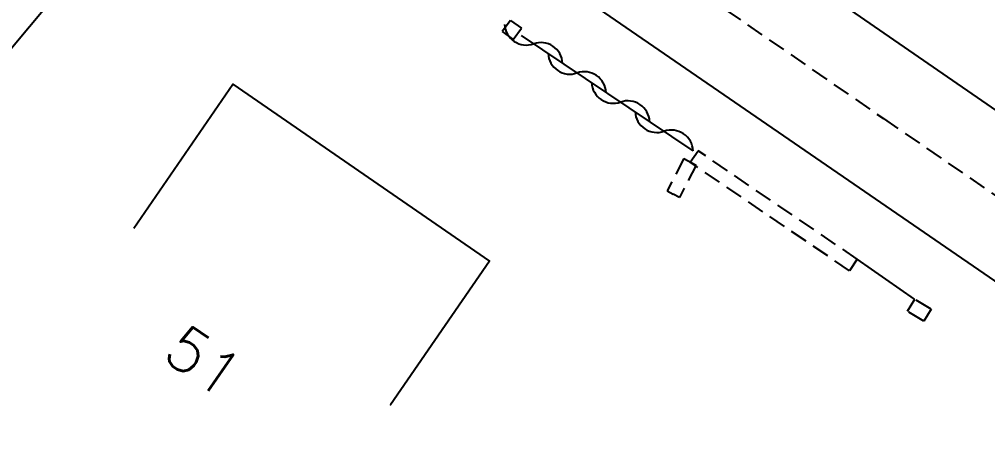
# Model space of a CAD drawing. Header units: millimetres. Extents: x 119599 to 140000, y 124063 to 129001.
# Drawn here: x 139909.65 to 139937.38, y 128971.65 to 128983.56 of the extents above; entities that cross this region are included whole.
import ezdxf
from ezdxf.enums import TextEntityAlignment as Align

# ---------------------------------------------------------------- set-up
doc = ezdxf.new("R2010")
doc.units = ezdxf.units.MM
doc.linetypes.add('DASHED', pattern=[0.75, 0.5, -0.25])
doc.layers.get('0').update_dxf_attribs({"linetype": 'CONTINUOUS'})
for name, color, linetype in [('W0001', 6, 'DASHED'), ('W0008', 7, 'CONTINUOUS'), ('W0100', 7, 'CONTINUOUS'), ('W0105', 7, 'CONTINUOUS'), ('W0112', 1, 'DASHED'), ('W0310', 3, 'CONTINUOUS'), ('W0991', 7, 'CONTINUOUS')]:
    doc.layers.add(name, color=color, linetype=linetype)
doc.styles.get("Standard").update_dxf_attribs({"font": 'romans.shx', "width": 0.85})

# ---------------------------------------------------------------- blocks, each defined once
blk = doc.blocks.new('t310o')
at = {"color": 0, "linetype": 'Continuous'}
for centre, start, end in [((-0.5, 0.375), 216.8699, 323.1304), ((0.5, -0.375), 36.8699, 143.1303)]:
    blk.add_arc(centre, 0.625, start, end, dxfattribs=at)

msp = doc.modelspace()

# ---------------------------------------------------------------- linework, layer by layer
at = {"layer": 'W0001'}
msp.add_lwpolyline([(139906.423, 129000), (139934.4, 128980.723), (139962.71, 128961.292), (139981.03, 128948.72), (139998.172, 128936.93), (140000, 128935.643)], dxfattribs=at)
at = {"layer": 'W0008'}
for points in [[(139909.996, 129000), (139943.628, 128976.816), (139944.005, 128976.542), (139975.531, 128954.949), (139986.407, 128947.436), (139986.772, 128947.176), (139997.746, 128939.683), (140000, 128938.084)], [(140000, 128933.213), (139997.729, 128934.801), (139984.379, 128943.976), (139984.031, 128944.238), (139941.731, 128973.236), (139941.317, 128973.522), (139908.408, 128996.121)]]:
    msp.add_lwpolyline(points, dxfattribs=at)
at = {"layer": 'W0100'}
for points in [[(139902.4, 128990.962), (139910.577, 128984.106), (139907.365, 128980.274)], [(139912.928, 128977.59), (139915.764, 128981.707), (139923.115, 128976.643), (139920.278, 128972.526), (139920.278, 128972.526), (139920.278, 128972.526), (139920.278, 128972.526), (139920.278, 128972.526), (139920.278, 128972.526), (139920.278, 128972.526), (139920.278, 128972.526), (139920.278, 128972.526), (139920.278, 128972.526), (139920.278, 128972.526), (139920.278, 128972.526), (139920.278, 128972.526), (139920.278, 128972.526), (139920.278, 128972.526), (139920.278, 128972.526), (139920.278, 128972.526), (139920.278, 128972.526), (139920.278, 128972.526), (139920.278, 128972.526), (139920.278, 128972.526), (139920.278, 128972.526), (139920.278, 128972.526), (139920.278, 128972.526), (139920.278, 128972.526), (139920.278, 128972.526), (139920.278, 128972.526), (139920.278, 128972.526), (139920.278, 128972.526), (139920.278, 128972.526), (139920.278, 128972.526), (139920.278, 128972.526), (139920.278, 128972.526), (139920.278, 128972.526), (139920.278, 128972.526), (139920.278, 128972.526), (139920.278, 128972.526), (139920.278, 128972.526), (139920.278, 128972.526), (139920.278, 128972.526), (139920.278, 128972.526), (139920.278, 128972.526), (139920.278, 128972.526), (139920.278, 128972.526), (139920.278, 128972.526), (139920.278, 128972.526), (139920.278, 128972.526), (139920.278, 128972.526), (139920.278, 128972.526), (139920.278, 128972.526), (139920.278, 128972.526), (139920.278, 128972.526), (139920.278, 128972.526), (139920.278, 128972.526), (139920.278, 128972.526), (139920.278, 128972.526), (139920.278, 128972.526), (139920.278, 128972.526), (139920.278, 128972.526), (139920.278, 128972.526), (139920.278, 128972.526), (139920.278, 128972.526), (139920.278, 128972.526), (139920.278, 128972.526), (139920.278, 128972.526), (139920.278, 128972.526), (139920.278, 128972.526), (139920.278, 128972.526), (139920.278, 128972.526), (139920.278, 128972.526), (139920.278, 128972.526), (139920.278, 128972.526), (139920.278, 128972.526), (139920.278, 128972.526), (139920.278, 128972.526), (139920.278, 128972.526), (139920.278, 128972.526), (139920.278, 128972.526), (139920.278, 128972.526), (139920.278, 128972.526), (139920.278, 128972.526), (139920.278, 128972.526), (139920.278, 128972.526), (139920.278, 128972.526), (139920.278, 128972.526), (139920.278, 128972.526), (139920.278, 128972.526), (139920.278, 128972.526), (139920.278, 128972.526), (139920.278, 128972.526), (139920.278, 128972.526), (139920.278, 128972.526), (139920.278, 128972.526), (139920.278, 128972.526), (139920.278, 128972.526), (139920.278, 128972.526), (139920.278, 128972.526), (139920.278, 128972.526), (139920.278, 128972.526), (139920.278, 128972.526), (139920.278, 128972.526), (139920.278, 128972.526), (139920.278, 128972.526), (139920.278, 128972.526), (139920.278, 128972.526), (139920.278, 128972.526), (139920.278, 128972.526), (139920.278, 128972.526), (139920.278, 128972.526), (139920.278, 128972.526), (139920.278, 128972.526), (139920.278, 128972.526), (139920.278, 128972.526), (139920.278, 128972.526), (139920.278, 128972.526), (139920.278, 128972.526), (139920.278, 128972.526)]]:
    msp.add_lwpolyline(points, dxfattribs=at)
at = {"layer": 'W0105'}
msp.add_line((139935.293, 128975.55), (139933.649, 128976.699), dxfattribs=at)
at = {"layer": 'W0112'}
for points in [[(139923.716, 128983.534), (139923.482, 128983.21), (139923.794, 128982.984), (139924.029, 128983.308), (139924.029, 128983.308), (139924.029, 128983.308), (139924.029, 128983.308), (139924.029, 128983.308), (139924.029, 128983.308), (139924.029, 128983.308), (139924.029, 128983.308), (139924.029, 128983.308), (139924.029, 128983.308), (139924.029, 128983.308), (139924.029, 128983.308), (139924.029, 128983.308), (139924.029, 128983.308), (139924.029, 128983.308), (139924.029, 128983.308), (139924.029, 128983.308), (139924.029, 128983.308), (139924.029, 128983.308), (139924.029, 128983.308), (139924.029, 128983.308), (139924.029, 128983.308), (139924.029, 128983.308), (139924.029, 128983.308), (139924.029, 128983.308), (139924.029, 128983.308), (139924.029, 128983.308), (139924.029, 128983.308), (139924.029, 128983.308), (139924.029, 128983.308), (139924.029, 128983.308), (139924.029, 128983.308), (139924.029, 128983.308), (139924.029, 128983.308), (139924.029, 128983.308), (139924.029, 128983.308), (139924.029, 128983.308), (139924.029, 128983.308), (139924.029, 128983.308), (139924.029, 128983.308), (139924.029, 128983.308), (139924.029, 128983.308), (139924.029, 128983.308), (139924.029, 128983.308), (139924.029, 128983.308), (139924.029, 128983.308), (139924.029, 128983.308), (139924.029, 128983.308), (139924.029, 128983.308), (139924.029, 128983.308), (139924.029, 128983.308), (139924.029, 128983.308), (139924.029, 128983.308), (139924.029, 128983.308), (139924.029, 128983.308), (139924.029, 128983.308), (139924.029, 128983.308), (139924.029, 128983.308), (139924.029, 128983.308), (139924.029, 128983.308), (139924.029, 128983.308), (139924.029, 128983.308), (139924.029, 128983.308), (139924.029, 128983.308), (139924.029, 128983.308), (139924.029, 128983.308), (139924.029, 128983.308), (139924.029, 128983.308), (139924.029, 128983.308), (139924.029, 128983.308), (139924.029, 128983.308), (139924.029, 128983.308), (139924.029, 128983.308), (139924.029, 128983.308), (139924.029, 128983.308), (139924.029, 128983.308), (139924.029, 128983.308), (139924.029, 128983.308), (139924.029, 128983.308), (139924.029, 128983.308), (139924.029, 128983.308), (139924.029, 128983.308), (139924.029, 128983.308), (139924.029, 128983.308), (139924.029, 128983.308), (139924.029, 128983.308), (139924.029, 128983.308), (139924.029, 128983.308), (139924.029, 128983.308), (139924.029, 128983.308), (139924.029, 128983.308), (139924.029, 128983.308), (139924.029, 128983.308), (139924.029, 128983.308), (139924.029, 128983.308), (139924.029, 128983.308), (139924.029, 128983.308), (139924.029, 128983.308), (139924.029, 128983.308), (139924.029, 128983.308), (139924.029, 128983.308), (139924.029, 128983.308), (139924.029, 128983.308), (139924.029, 128983.308), (139924.029, 128983.308), (139924.029, 128983.308), (139924.029, 128983.308), (139924.029, 128983.308), (139924.029, 128983.308), (139924.029, 128983.308), (139924.029, 128983.308), (139924.029, 128983.308), (139924.029, 128983.308), (139924.029, 128983.308), (139924.029, 128983.308), (139924.029, 128983.308), (139924.029, 128983.308)], [(139923.716, 128983.534), (139924.029, 128983.308), (139924.029, 128983.308), (139924.029, 128983.308), (139924.029, 128983.308), (139924.029, 128983.308), (139924.029, 128983.308), (139924.029, 128983.308), (139924.029, 128983.308), (139924.029, 128983.308), (139924.029, 128983.308), (139924.029, 128983.308), (139924.029, 128983.308), (139924.029, 128983.308), (139924.029, 128983.308), (139924.029, 128983.308), (139924.029, 128983.308), (139924.029, 128983.308), (139924.029, 128983.308), (139924.029, 128983.308), (139924.029, 128983.308), (139924.029, 128983.308), (139924.029, 128983.308), (139924.029, 128983.308), (139924.029, 128983.308), (139924.029, 128983.308), (139924.029, 128983.308), (139924.029, 128983.308), (139924.029, 128983.308), (139924.029, 128983.308), (139924.029, 128983.308), (139924.029, 128983.308), (139924.029, 128983.308), (139924.029, 128983.308), (139924.029, 128983.308), (139924.029, 128983.308), (139924.029, 128983.308), (139924.029, 128983.308), (139924.029, 128983.308), (139924.029, 128983.308), (139924.029, 128983.308), (139924.029, 128983.308), (139924.029, 128983.308), (139924.029, 128983.308), (139924.029, 128983.308), (139924.029, 128983.308), (139924.029, 128983.308), (139924.029, 128983.308), (139924.029, 128983.308), (139924.029, 128983.308), (139924.029, 128983.308), (139924.029, 128983.308), (139924.029, 128983.308), (139924.029, 128983.308), (139924.029, 128983.308), (139924.029, 128983.308), (139924.029, 128983.308), (139924.029, 128983.308), (139924.029, 128983.308), (139924.029, 128983.308), (139924.029, 128983.308), (139924.029, 128983.308), (139924.029, 128983.308), (139924.029, 128983.308), (139924.029, 128983.308), (139924.029, 128983.308), (139924.029, 128983.308), (139924.029, 128983.308), (139924.029, 128983.308), (139924.029, 128983.308), (139924.029, 128983.308), (139924.029, 128983.308), (139924.029, 128983.308), (139924.029, 128983.308), (139924.029, 128983.308), (139924.029, 128983.308), (139924.029, 128983.308), (139924.029, 128983.308), (139924.029, 128983.308), (139924.029, 128983.308), (139924.029, 128983.308), (139924.029, 128983.308), (139924.029, 128983.308), (139924.029, 128983.308), (139924.029, 128983.308), (139924.029, 128983.308), (139924.029, 128983.308), (139924.029, 128983.308), (139924.029, 128983.308), (139924.029, 128983.308), (139924.029, 128983.308), (139924.029, 128983.308), (139924.029, 128983.308), (139924.029, 128983.308), (139924.029, 128983.308), (139924.029, 128983.308), (139924.029, 128983.308), (139924.029, 128983.308), (139924.029, 128983.308), (139924.029, 128983.308), (139924.029, 128983.308), (139924.029, 128983.308), (139924.029, 128983.308), (139924.029, 128983.308), (139924.029, 128983.308), (139924.029, 128983.308), (139924.029, 128983.308), (139924.029, 128983.308), (139924.029, 128983.308), (139924.029, 128983.308), (139924.029, 128983.308), (139924.029, 128983.308), (139924.029, 128983.308), (139924.029, 128983.308), (139924.029, 128983.308), (139924.029, 128983.308), (139924.029, 128983.308), (139924.029, 128983.308), (139924.029, 128983.308), (139924.029, 128983.308)], [(139933.649, 128976.699), (139933.423, 128976.368), (139928.864, 128979.473), (139929.089, 128979.803), (139929.089, 128979.803), (139929.089, 128979.803), (139929.089, 128979.803), (139929.089, 128979.803), (139929.089, 128979.803), (139929.089, 128979.803), (139929.089, 128979.803), (139929.089, 128979.803), (139929.089, 128979.803), (139929.089, 128979.803), (139929.089, 128979.803), (139929.089, 128979.803), (139929.089, 128979.803), (139929.089, 128979.803), (139929.089, 128979.803), (139929.089, 128979.803), (139929.089, 128979.803), (139929.089, 128979.803), (139929.089, 128979.803), (139929.089, 128979.803), (139929.089, 128979.803), (139929.089, 128979.803), (139929.089, 128979.803), (139929.089, 128979.803), (139929.089, 128979.803), (139929.089, 128979.803), (139929.089, 128979.803), (139929.089, 128979.803), (139929.089, 128979.803), (139929.089, 128979.803), (139929.089, 128979.803), (139929.089, 128979.803), (139929.089, 128979.803), (139929.089, 128979.803), (139929.089, 128979.803), (139929.089, 128979.803), (139929.089, 128979.803), (139929.089, 128979.803), (139929.089, 128979.803), (139929.089, 128979.803), (139929.089, 128979.803), (139929.089, 128979.803), (139929.089, 128979.803), (139929.089, 128979.803), (139929.089, 128979.803), (139929.089, 128979.803), (139929.089, 128979.803), (139929.089, 128979.803), (139929.089, 128979.803), (139929.089, 128979.803), (139929.089, 128979.803), (139929.089, 128979.803), (139929.089, 128979.803), (139929.089, 128979.803), (139929.089, 128979.803), (139929.089, 128979.803), (139929.089, 128979.803), (139929.089, 128979.803), (139929.089, 128979.803), (139929.089, 128979.803), (139929.089, 128979.803), (139929.089, 128979.803), (139929.089, 128979.803), (139929.089, 128979.803), (139929.089, 128979.803), (139929.089, 128979.803), (139929.089, 128979.803), (139929.089, 128979.803), (139929.089, 128979.803), (139929.089, 128979.803), (139929.089, 128979.803), (139929.089, 128979.803), (139929.089, 128979.803), (139929.089, 128979.803), (139929.089, 128979.803), (139929.089, 128979.803), (139929.089, 128979.803), (139929.089, 128979.803), (139929.089, 128979.803), (139929.089, 128979.803), (139929.089, 128979.803), (139929.089, 128979.803), (139929.089, 128979.803), (139929.089, 128979.803), (139929.089, 128979.803), (139929.089, 128979.803), (139929.089, 128979.803), (139929.089, 128979.803), (139929.089, 128979.803), (139929.089, 128979.803), (139929.089, 128979.803), (139929.089, 128979.803), (139929.089, 128979.803), (139929.089, 128979.803), (139929.089, 128979.803), (139929.089, 128979.803), (139929.089, 128979.803), (139929.089, 128979.803), (139929.089, 128979.803), (139929.089, 128979.803), (139929.089, 128979.803), (139929.089, 128979.803), (139929.089, 128979.803), (139929.089, 128979.803), (139929.089, 128979.803), (139929.089, 128979.803), (139929.089, 128979.803), (139929.089, 128979.803), (139929.089, 128979.803), (139929.089, 128979.803), (139929.089, 128979.803), (139929.089, 128979.803), (139929.089, 128979.803), (139929.089, 128979.803), (139929.089, 128979.803), (139929.089, 128979.803)], [(139933.649, 128976.699), (139929.089, 128979.803), (139929.089, 128979.803), (139929.089, 128979.803), (139929.089, 128979.803), (139929.089, 128979.803), (139929.089, 128979.803), (139929.089, 128979.803), (139929.089, 128979.803), (139929.089, 128979.803), (139929.089, 128979.803), (139929.089, 128979.803), (139929.089, 128979.803), (139929.089, 128979.803), (139929.089, 128979.803), (139929.089, 128979.803), (139929.089, 128979.803), (139929.089, 128979.803), (139929.089, 128979.803), (139929.089, 128979.803), (139929.089, 128979.803), (139929.089, 128979.803), (139929.089, 128979.803), (139929.089, 128979.803), (139929.089, 128979.803), (139929.089, 128979.803), (139929.089, 128979.803), (139929.089, 128979.803), (139929.089, 128979.803), (139929.089, 128979.803), (139929.089, 128979.803), (139929.089, 128979.803), (139929.089, 128979.803), (139929.089, 128979.803), (139929.089, 128979.803), (139929.089, 128979.803), (139929.089, 128979.803), (139929.089, 128979.803), (139929.089, 128979.803), (139929.089, 128979.803), (139929.089, 128979.803), (139929.089, 128979.803), (139929.089, 128979.803), (139929.089, 128979.803), (139929.089, 128979.803), (139929.089, 128979.803), (139929.089, 128979.803), (139929.089, 128979.803), (139929.089, 128979.803), (139929.089, 128979.803), (139929.089, 128979.803), (139929.089, 128979.803), (139929.089, 128979.803), (139929.089, 128979.803), (139929.089, 128979.803), (139929.089, 128979.803), (139929.089, 128979.803), (139929.089, 128979.803), (139929.089, 128979.803), (139929.089, 128979.803), (139929.089, 128979.803), (139929.089, 128979.803), (139929.089, 128979.803), (139929.089, 128979.803), (139929.089, 128979.803), (139929.089, 128979.803), (139929.089, 128979.803), (139929.089, 128979.803), (139929.089, 128979.803), (139929.089, 128979.803), (139929.089, 128979.803), (139929.089, 128979.803), (139929.089, 128979.803), (139929.089, 128979.803), (139929.089, 128979.803), (139929.089, 128979.803), (139929.089, 128979.803), (139929.089, 128979.803), (139929.089, 128979.803), (139929.089, 128979.803), (139929.089, 128979.803), (139929.089, 128979.803), (139929.089, 128979.803), (139929.089, 128979.803), (139929.089, 128979.803), (139929.089, 128979.803), (139929.089, 128979.803), (139929.089, 128979.803), (139929.089, 128979.803), (139929.089, 128979.803), (139929.089, 128979.803), (139929.089, 128979.803), (139929.089, 128979.803), (139929.089, 128979.803), (139929.089, 128979.803), (139929.089, 128979.803), (139929.089, 128979.803), (139929.089, 128979.803), (139929.089, 128979.803), (139929.089, 128979.803), (139929.089, 128979.803), (139929.089, 128979.803), (139929.089, 128979.803), (139929.089, 128979.803), (139929.089, 128979.803), (139929.089, 128979.803), (139929.089, 128979.803), (139929.089, 128979.803), (139929.089, 128979.803), (139929.089, 128979.803), (139929.089, 128979.803), (139929.089, 128979.803), (139929.089, 128979.803), (139929.089, 128979.803), (139929.089, 128979.803), (139929.089, 128979.803), (139929.089, 128979.803), (139929.089, 128979.803), (139929.089, 128979.803), (139929.089, 128979.803)], [(139928.682, 128979.576), (139928.201, 128978.653), (139928.379, 128978.561), (139928.379, 128978.561), (139928.379, 128978.561), (139928.379, 128978.561), (139928.379, 128978.561), (139928.379, 128978.561), (139928.379, 128978.561), (139928.379, 128978.561), (139928.379, 128978.561), (139928.379, 128978.561), (139928.379, 128978.561), (139928.379, 128978.561), (139928.379, 128978.561), (139928.379, 128978.561), (139928.379, 128978.561), (139928.379, 128978.561), (139928.379, 128978.561), (139928.379, 128978.561), (139928.379, 128978.561), (139928.379, 128978.561), (139928.379, 128978.561), (139928.379, 128978.561), (139928.379, 128978.561), (139928.379, 128978.561), (139928.379, 128978.561), (139928.379, 128978.561), (139928.379, 128978.561), (139928.379, 128978.561), (139928.379, 128978.561), (139928.379, 128978.561), (139928.379, 128978.561), (139928.379, 128978.561), (139928.379, 128978.561), (139928.379, 128978.561), (139928.379, 128978.561), (139928.379, 128978.561), (139928.379, 128978.561), (139928.379, 128978.561), (139928.379, 128978.561), (139928.379, 128978.561), (139928.379, 128978.561), (139928.379, 128978.561), (139928.379, 128978.561), (139928.379, 128978.561), (139928.379, 128978.561), (139928.379, 128978.561), (139928.379, 128978.561), (139928.379, 128978.561), (139928.379, 128978.561), (139928.379, 128978.561), (139928.379, 128978.561), (139928.379, 128978.561), (139928.379, 128978.561), (139928.379, 128978.561), (139928.379, 128978.561), (139928.379, 128978.561), (139928.379, 128978.561), (139928.379, 128978.561), (139928.379, 128978.561), (139928.379, 128978.561), (139928.379, 128978.561), (139928.379, 128978.561), (139928.379, 128978.561), (139928.379, 128978.561), (139928.379, 128978.561), (139928.379, 128978.561), (139928.379, 128978.561), (139928.379, 128978.561), (139928.379, 128978.561), (139928.379, 128978.561), (139928.379, 128978.561), (139928.379, 128978.561), (139928.379, 128978.561), (139928.379, 128978.561), (139928.379, 128978.561), (139928.379, 128978.561), (139928.379, 128978.561), (139928.379, 128978.561), (139928.379, 128978.561), (139928.379, 128978.561), (139928.379, 128978.561), (139928.379, 128978.561), (139928.379, 128978.561), (139928.379, 128978.561), (139928.379, 128978.561), (139928.379, 128978.561), (139928.379, 128978.561), (139928.379, 128978.561), (139928.379, 128978.561), (139928.379, 128978.561), (139928.379, 128978.561), (139928.379, 128978.561), (139928.379, 128978.561), (139928.379, 128978.561), (139928.379, 128978.561), (139928.379, 128978.561), (139928.379, 128978.561), (139928.379, 128978.561), (139928.379, 128978.561), (139928.379, 128978.561), (139928.379, 128978.561), (139928.379, 128978.561), (139928.379, 128978.561), (139928.379, 128978.561), (139928.379, 128978.561), (139928.379, 128978.561), (139928.379, 128978.561), (139928.379, 128978.561), (139928.379, 128978.561), (139928.379, 128978.561), (139928.379, 128978.561), (139928.379, 128978.561), (139928.379, 128978.561), (139928.379, 128978.561), (139928.379, 128978.561), (139928.379, 128978.561), (139928.379, 128978.561), (139928.379, 128978.561)], [(139928.682, 128979.576), (139929.037, 128979.391), (139928.556, 128978.468), (139928.379, 128978.561), (139928.379, 128978.561), (139928.379, 128978.561), (139928.379, 128978.561), (139928.379, 128978.561), (139928.379, 128978.561), (139928.379, 128978.561), (139928.379, 128978.561), (139928.379, 128978.561), (139928.379, 128978.561), (139928.379, 128978.561), (139928.379, 128978.561), (139928.379, 128978.561), (139928.379, 128978.561), (139928.379, 128978.561), (139928.379, 128978.561), (139928.379, 128978.561), (139928.379, 128978.561), (139928.379, 128978.561), (139928.379, 128978.561), (139928.379, 128978.561), (139928.379, 128978.561), (139928.379, 128978.561), (139928.379, 128978.561), (139928.379, 128978.561), (139928.379, 128978.561), (139928.379, 128978.561), (139928.379, 128978.561), (139928.379, 128978.561), (139928.379, 128978.561), (139928.379, 128978.561), (139928.379, 128978.561), (139928.379, 128978.561), (139928.379, 128978.561), (139928.379, 128978.561), (139928.379, 128978.561), (139928.379, 128978.561), (139928.379, 128978.561), (139928.379, 128978.561), (139928.379, 128978.561), (139928.379, 128978.561), (139928.379, 128978.561), (139928.379, 128978.561), (139928.379, 128978.561), (139928.379, 128978.561), (139928.379, 128978.561), (139928.379, 128978.561), (139928.379, 128978.561), (139928.379, 128978.561), (139928.379, 128978.561), (139928.379, 128978.561), (139928.379, 128978.561), (139928.379, 128978.561), (139928.379, 128978.561), (139928.379, 128978.561), (139928.379, 128978.561), (139928.379, 128978.561), (139928.379, 128978.561), (139928.379, 128978.561), (139928.379, 128978.561), (139928.379, 128978.561), (139928.379, 128978.561), (139928.379, 128978.561), (139928.379, 128978.561), (139928.379, 128978.561), (139928.379, 128978.561), (139928.379, 128978.561), (139928.379, 128978.561), (139928.379, 128978.561), (139928.379, 128978.561), (139928.379, 128978.561), (139928.379, 128978.561), (139928.379, 128978.561), (139928.379, 128978.561), (139928.379, 128978.561), (139928.379, 128978.561), (139928.379, 128978.561), (139928.379, 128978.561), (139928.379, 128978.561), (139928.379, 128978.561), (139928.379, 128978.561), (139928.379, 128978.561), (139928.379, 128978.561), (139928.379, 128978.561), (139928.379, 128978.561), (139928.379, 128978.561), (139928.379, 128978.561), (139928.379, 128978.561), (139928.379, 128978.561), (139928.379, 128978.561), (139928.379, 128978.561), (139928.379, 128978.561), (139928.379, 128978.561), (139928.379, 128978.561), (139928.379, 128978.561), (139928.379, 128978.561), (139928.379, 128978.561), (139928.379, 128978.561), (139928.379, 128978.561), (139928.379, 128978.561), (139928.379, 128978.561), (139928.379, 128978.561), (139928.379, 128978.561), (139928.379, 128978.561), (139928.379, 128978.561), (139928.379, 128978.561), (139928.379, 128978.561), (139928.379, 128978.561), (139928.379, 128978.561), (139928.379, 128978.561), (139928.379, 128978.561), (139928.379, 128978.561), (139928.379, 128978.561), (139928.379, 128978.561), (139928.379, 128978.561), (139928.379, 128978.561), (139928.379, 128978.561)], [(139935.764, 128975.266), (139935.557, 128974.923), (139935.087, 128975.206), (139935.294, 128975.549), (139935.294, 128975.549), (139935.294, 128975.549), (139935.294, 128975.549), (139935.294, 128975.549), (139935.294, 128975.549), (139935.294, 128975.549), (139935.294, 128975.549), (139935.294, 128975.549), (139935.294, 128975.549), (139935.294, 128975.549), (139935.294, 128975.549), (139935.294, 128975.549), (139935.294, 128975.549), (139935.294, 128975.549), (139935.294, 128975.549), (139935.294, 128975.549), (139935.294, 128975.549), (139935.294, 128975.549), (139935.294, 128975.549), (139935.294, 128975.549), (139935.294, 128975.549), (139935.294, 128975.549), (139935.294, 128975.549), (139935.294, 128975.549), (139935.294, 128975.549), (139935.294, 128975.549), (139935.294, 128975.549), (139935.294, 128975.549), (139935.294, 128975.549), (139935.294, 128975.549), (139935.294, 128975.549), (139935.294, 128975.549), (139935.294, 128975.549), (139935.294, 128975.549), (139935.294, 128975.549), (139935.294, 128975.549), (139935.294, 128975.549), (139935.294, 128975.549), (139935.294, 128975.549), (139935.294, 128975.549), (139935.294, 128975.549), (139935.294, 128975.549), (139935.294, 128975.549), (139935.294, 128975.549), (139935.294, 128975.549), (139935.294, 128975.549), (139935.294, 128975.549), (139935.294, 128975.549), (139935.294, 128975.549), (139935.294, 128975.549), (139935.294, 128975.549), (139935.294, 128975.549), (139935.294, 128975.549), (139935.294, 128975.549), (139935.294, 128975.549), (139935.294, 128975.549), (139935.294, 128975.549), (139935.294, 128975.549), (139935.294, 128975.549), (139935.294, 128975.549), (139935.294, 128975.549), (139935.294, 128975.549), (139935.294, 128975.549), (139935.294, 128975.549), (139935.294, 128975.549), (139935.294, 128975.549), (139935.294, 128975.549), (139935.294, 128975.549), (139935.294, 128975.549), (139935.294, 128975.549), (139935.294, 128975.549), (139935.294, 128975.549), (139935.294, 128975.549), (139935.294, 128975.549), (139935.294, 128975.549), (139935.294, 128975.549), (139935.294, 128975.549), (139935.294, 128975.549), (139935.294, 128975.549), (139935.294, 128975.549), (139935.294, 128975.549), (139935.294, 128975.549), (139935.294, 128975.549), (139935.294, 128975.549), (139935.294, 128975.549), (139935.294, 128975.549), (139935.294, 128975.549), (139935.294, 128975.549), (139935.294, 128975.549), (139935.294, 128975.549), (139935.294, 128975.549), (139935.294, 128975.549), (139935.294, 128975.549), (139935.294, 128975.549), (139935.294, 128975.549), (139935.294, 128975.549), (139935.294, 128975.549), (139935.294, 128975.549), (139935.294, 128975.549), (139935.294, 128975.549), (139935.294, 128975.549), (139935.294, 128975.549), (139935.294, 128975.549), (139935.294, 128975.549), (139935.294, 128975.549), (139935.294, 128975.549), (139935.294, 128975.549), (139935.294, 128975.549), (139935.294, 128975.549), (139935.294, 128975.549), (139935.294, 128975.549), (139935.294, 128975.549), (139935.294, 128975.549), (139935.294, 128975.549), (139935.294, 128975.549), (139935.294, 128975.549)], [(139935.764, 128975.266), (139935.294, 128975.549), (139935.294, 128975.549), (139935.294, 128975.549), (139935.294, 128975.549), (139935.294, 128975.549), (139935.294, 128975.549), (139935.294, 128975.549), (139935.294, 128975.549), (139935.294, 128975.549), (139935.294, 128975.549), (139935.294, 128975.549), (139935.294, 128975.549), (139935.294, 128975.549), (139935.294, 128975.549), (139935.294, 128975.549), (139935.294, 128975.549), (139935.294, 128975.549), (139935.294, 128975.549), (139935.294, 128975.549), (139935.294, 128975.549), (139935.294, 128975.549), (139935.294, 128975.549), (139935.294, 128975.549), (139935.294, 128975.549), (139935.294, 128975.549), (139935.294, 128975.549), (139935.294, 128975.549), (139935.294, 128975.549), (139935.294, 128975.549), (139935.294, 128975.549), (139935.294, 128975.549), (139935.294, 128975.549), (139935.294, 128975.549), (139935.294, 128975.549), (139935.294, 128975.549), (139935.294, 128975.549), (139935.294, 128975.549), (139935.294, 128975.549), (139935.294, 128975.549), (139935.294, 128975.549), (139935.294, 128975.549), (139935.294, 128975.549), (139935.294, 128975.549), (139935.294, 128975.549), (139935.294, 128975.549), (139935.294, 128975.549), (139935.294, 128975.549), (139935.294, 128975.549), (139935.294, 128975.549), (139935.294, 128975.549), (139935.294, 128975.549), (139935.294, 128975.549), (139935.294, 128975.549), (139935.294, 128975.549), (139935.294, 128975.549), (139935.294, 128975.549), (139935.294, 128975.549), (139935.294, 128975.549), (139935.294, 128975.549), (139935.294, 128975.549), (139935.294, 128975.549), (139935.294, 128975.549), (139935.294, 128975.549), (139935.294, 128975.549), (139935.294, 128975.549), (139935.294, 128975.549), (139935.294, 128975.549), (139935.294, 128975.549), (139935.294, 128975.549), (139935.294, 128975.549), (139935.294, 128975.549), (139935.294, 128975.549), (139935.294, 128975.549), (139935.294, 128975.549), (139935.294, 128975.549), (139935.294, 128975.549), (139935.294, 128975.549), (139935.294, 128975.549), (139935.294, 128975.549), (139935.294, 128975.549), (139935.294, 128975.549), (139935.294, 128975.549), (139935.294, 128975.549), (139935.294, 128975.549), (139935.294, 128975.549), (139935.294, 128975.549), (139935.294, 128975.549), (139935.294, 128975.549), (139935.294, 128975.549), (139935.294, 128975.549), (139935.294, 128975.549), (139935.294, 128975.549), (139935.294, 128975.549), (139935.294, 128975.549), (139935.294, 128975.549), (139935.294, 128975.549), (139935.294, 128975.549), (139935.294, 128975.549), (139935.294, 128975.549), (139935.294, 128975.549), (139935.294, 128975.549), (139935.294, 128975.549), (139935.294, 128975.549), (139935.294, 128975.549), (139935.294, 128975.549), (139935.294, 128975.549), (139935.294, 128975.549), (139935.294, 128975.549), (139935.294, 128975.549), (139935.294, 128975.549), (139935.294, 128975.549), (139935.294, 128975.549), (139935.294, 128975.549), (139935.294, 128975.549), (139935.294, 128975.549), (139935.294, 128975.549), (139935.294, 128975.549), (139935.294, 128975.549), (139935.294, 128975.549)]]:
    msp.add_lwpolyline(points, dxfattribs=at)
at = {"layer": 'W0310'}
for points in [[(139928.95, 128979.803), (139928.95, 128979.803), (139928.95, 128979.803), (139928.95, 128979.803), (139928.95, 128979.803), (139928.95, 128979.803), (139928.95, 128979.803), (139928.95, 128979.803), (139928.95, 128979.803), (139928.95, 128979.803), (139928.95, 128979.803), (139928.95, 128979.803), (139928.95, 128979.803), (139928.95, 128979.803), (139928.95, 128979.803), (139928.95, 128979.803), (139928.95, 128979.803), (139928.95, 128979.803), (139928.95, 128979.803), (139924.029, 128983.097)], [(139928.95, 128979.803), (139928.95, 128979.803), (139928.95, 128979.803), (139928.95, 128979.803), (139928.95, 128979.803), (139928.95, 128979.803), (139928.95, 128979.803), (139928.95, 128979.803), (139928.95, 128979.803), (139928.95, 128979.803), (139928.95, 128979.803), (139928.95, 128979.803), (139928.95, 128979.803), (139928.95, 128979.803), (139928.95, 128979.803), (139928.95, 128979.803), (139928.95, 128979.803), (139928.95, 128979.803), (139928.95, 128979.803), (139928.95, 128979.803), (139928.95, 128979.803), (139928.95, 128979.803), (139928.95, 128979.803), (139928.95, 128979.803), (139928.95, 128979.803), (139928.95, 128979.803), (139928.95, 128979.803), (139928.95, 128979.803), (139928.95, 128979.803), (139928.95, 128979.803), (139928.95, 128979.803), (139928.95, 128979.803), (139928.95, 128979.803), (139928.95, 128979.803), (139928.95, 128979.803), (139928.95, 128979.803), (139928.95, 128979.803), (139928.95, 128979.803), (139928.95, 128979.803), (139928.95, 128979.803), (139928.95, 128979.803), (139928.95, 128979.803), (139928.95, 128979.803), (139928.95, 128979.803), (139928.95, 128979.803), (139928.95, 128979.803), (139928.95, 128979.803), (139928.95, 128979.803), (139928.95, 128979.803), (139928.95, 128979.803), (139928.95, 128979.803), (139928.95, 128979.803), (139928.95, 128979.803), (139928.95, 128979.803), (139928.95, 128979.803), (139928.95, 128979.803), (139928.95, 128979.803), (139928.95, 128979.803), (139928.95, 128979.803), (139928.95, 128979.803), (139928.95, 128979.803), (139928.95, 128979.803), (139928.95, 128979.803), (139928.95, 128979.803), (139928.95, 128979.803), (139928.95, 128979.803), (139928.95, 128979.803), (139928.95, 128979.803), (139928.95, 128979.803), (139928.95, 128979.803), (139928.95, 128979.803), (139928.95, 128979.803), (139928.95, 128979.803), (139928.95, 128979.803), (139928.95, 128979.803), (139928.95, 128979.803), (139928.95, 128979.803), (139928.95, 128979.803), (139928.95, 128979.803), (139928.95, 128979.803), (139928.95, 128979.803), (139928.95, 128979.803), (139928.95, 128979.803), (139928.95, 128979.803), (139928.95, 128979.803), (139928.95, 128979.803), (139928.95, 128979.803), (139928.95, 128979.803), (139928.95, 128979.803), (139928.95, 128979.803), (139928.95, 128979.803), (139928.95, 128979.803), (139928.95, 128979.803), (139928.95, 128979.803), (139928.95, 128979.803), (139928.95, 128979.803), (139928.95, 128979.803), (139928.95, 128979.803), (139928.95, 128979.803), (139928.95, 128979.803), (139928.95, 128979.803)]]:
    msp.add_lwpolyline(points, dxfattribs=at)

# ---------------------------------------------------------------- block references
at = {"layer": 'W0310', "rotation": 146.202708913161}
for p in [(139924.379, 128982.862), (139925.626, 128982.028), (139926.872, 128981.194), (139928.119, 128980.359)]:
    msp.add_blockref('t310o', p, dxfattribs=at)

# ---------------------------------------------------------------- texts
at = {"layer": 'W0991'}
msp.add_text('51', height=1.25, rotation=325.4339, dxfattribs=at).set_placement((139914.932, 128973.78), align=Align.MIDDLE)

doc.saveas('drawing.dxf')
